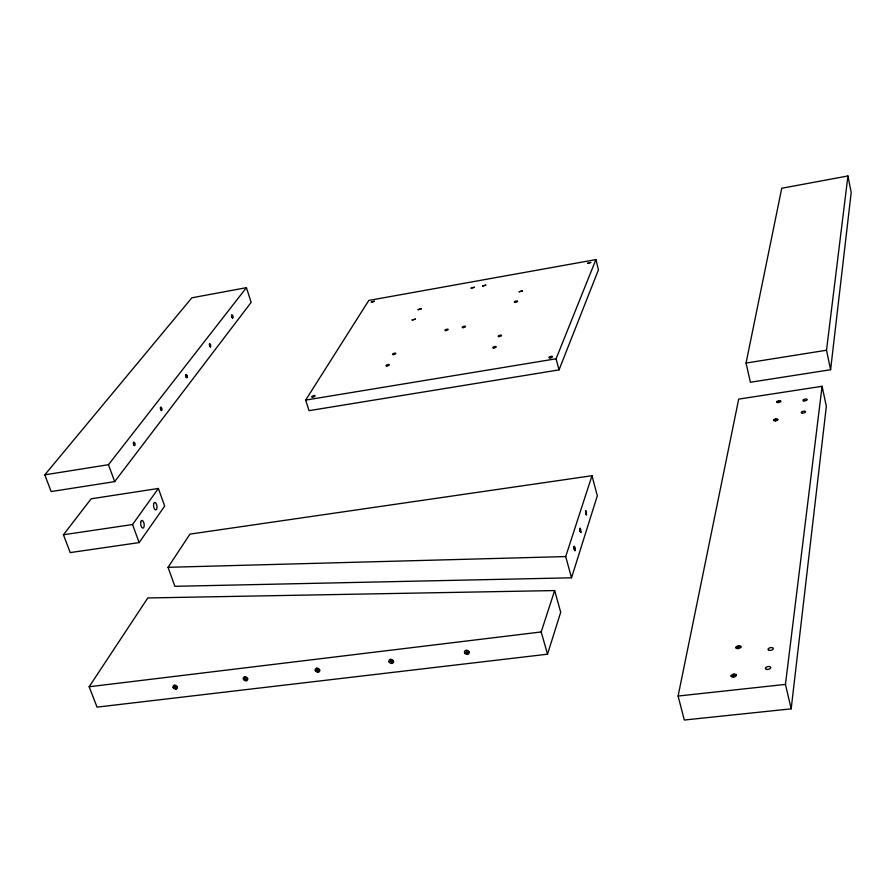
<?xml version="1.0" encoding="UTF-8"?>
<svg xmlns="http://www.w3.org/2000/svg" width="896" height="896" viewBox="0 0 896 896"><rect width="100%" height="100%" fill="white"/><g stroke="black" fill="none" stroke-linecap="round" stroke-linejoin="round"><path stroke-width="1.34" d="M791.179 708.848L826.347 406.347L822.091 386.288L738.696 399.123L678.093 696.046L684.298 720.026L791.179 708.848L785.456 684.398L822.091 386.288M830.603 369.723L851.2 192.494L847.93 175.974L781.738 188.261L746.054 363.059L750.411 382.256L830.603 369.723L826.515 350.235L847.93 175.974M733.499 677.04L733.97 674.15M738.158 648.592L738.618 645.837M775.51 420.851L775.813 419.003M778.512 402.539L778.814 400.747M586.522 514.707L585.738 510.63L585.682 513.834L586.421 514.909L585.502 510.888M580.922 532.302L580.115 528.17L580.059 531.44L580.81 532.515L579.88 528.438M547.523 654.203L560.706 612.248L554.646 590.565L147.806 597.957L89.152 686.762L97.037 707.134L547.523 654.203L541.195 631.96L554.646 590.565M571.525 577.808L597.307 495.824L591.987 475.709L189.963 534.117L168.045 567.314L174.888 586.309L571.525 577.808L565.701 556.573L591.987 475.709M574.246 549.595L574.47 546.347A2.262 0.56 82.1 0 0 573.978 547.893L574.728 550.659A2.262 0.56 82.1 0 0 575.232 549.102L574.952 547.4M580.059 531.44L580.742 529.312M585.682 513.834L586.342 511.773M559.037 369.891L598.472 269.774L595.907 259.605L368.805 300.44L305.659 400.098L309.042 410.67L559.037 369.891L556.091 358.781L595.907 259.605M139.138 542.595L164.685 506.094L158.39 488.454L91.157 498.803L63.426 534.778L70.202 552.597L139.138 542.595L132.541 524.518L158.39 488.454M114.666 481.622L251.171 302.344L246.422 287.672L191.867 297.808L44.8 474.846L51.139 491.557L114.666 481.622L108.483 464.699L246.422 287.672M133.526 444.685L134.714 443.139L134.154 442.266A1.747 0.773 80.6 0 0 133.314 443.363L134.098 445.547A1.747 0.773 80.6 0 0 134.938 444.45L134.714 443.139M160.552 409.595L161.661 408.15L161.134 407.299A1.691 0.717 80.2 0 0 160.339 408.318L161.09 410.446A1.691 0.717 80.2 0 0 161.874 409.427L161.661 408.15M185.83 376.779L186.872 375.424L186.368 374.584A1.635 0.672 79.9 0 0 185.629 375.536L186.334 377.619A1.635 0.672 79.9 0 0 187.074 376.656L186.872 375.424M209.53 346.002L210.504 344.736L210.022 343.918A1.59 0.627 79.6 0 0 209.339 344.814L210.011 346.83A1.59 0.627 79.6 0 0 210.706 345.934L210.504 344.736M231.795 317.106L232.714 315.907L232.254 315.101A1.534 0.594 79.4 0 0 231.605 315.941L232.254 317.912A1.534 0.594 79.4 0 0 232.904 317.072L232.714 315.907M305.659 400.098L556.091 358.781M44.8 474.846L108.483 464.699M746.054 363.059L826.515 350.235M776.574 401.957L780.752 401.318A2.139 0.851 -12.3 0 0 777.739 401.027A2.139 0.851 -12.3 0 0 777.493 402.573A2.139 0.851 -12.3 0 0 780.752 401.318M773.539 420.246L777.795 419.608A2.173 0.885 -12.3 0 0 774.726 419.283A2.173 0.885 -12.3 0 0 774.469 420.885A2.173 0.885 -12.3 0 0 777.795 419.608M63.426 534.778L132.541 524.518M89.152 686.762L541.195 631.96M173.152 687.422L177.318 686.918M243.365 679.034L247.632 678.53M315.291 670.454L319.659 669.928M388.998 661.651L393.478 661.114M464.542 652.635L469.134 652.086M735.806 647.506L740.97 646.912A2.632 1.322 -12.3 0 0 737.296 646.162A2.632 1.322 -12.3 0 0 736.904 648.558A2.632 1.322 -12.3 0 0 740.97 646.912M731.091 675.886L736.378 675.304A2.699 1.389 -12.3 0 0 732.614 674.486A2.699 1.389 -12.3 0 0 732.211 676.995A2.699 1.389 -12.3 0 0 736.378 675.304M678.093 696.046L785.456 684.398M168.045 567.314L565.701 556.573M174.518 685.227L175.952 689.114M133.571 442.366L134.68 445.458M244.81 676.816L246.198 680.747M160.586 407.366L161.638 410.379M185.853 374.629L186.85 377.563M209.541 343.941L210.504 346.797M316.803 668.192L318.147 672.19M231.795 315.112L232.714 317.901M390.589 659.355L391.877 663.41M466.222 650.306L467.466 654.416M574.067 546.549L575.131 550.458M590.733 262.45L587.496 263.323L590.733 262.45M522.446 290.898L519.187 291.771L522.446 290.898M485.8 285.163L482.619 286.026L485.8 285.163M474.32 287.258L471.139 288.109L474.32 287.258M421.277 308.795L418.085 309.646L421.277 308.795M415.386 319.122L412.16 319.984L415.386 319.122M374.416 301.28L371.314 302.12L374.416 301.28M445.76 330.624A1.725 0.582 -16.1 0 0 448.19 329.448A1.725 0.582 -16.1 0 0 445.637 329.616A1.725 0.582 -16.1 0 0 445.76 330.624M463.098 327.622A1.725 0.582 -15.9 0 0 465.528 326.446A1.725 0.582 -15.9 0 0 462.952 326.626A1.725 0.582 -15.9 0 0 463.098 327.622M493.73 347.995A1.792 0.627 -15.6 0 0 496.227 346.763A1.792 0.627 -15.6 0 0 493.528 346.92A1.792 0.627 -15.6 0 0 493.73 347.995M515.245 302.344A1.702 0.571 -15.4 0 0 517.608 301.19A1.702 0.571 -15.4 0 0 515.032 301.381A1.702 0.571 -15.4 0 0 515.245 302.344M549.942 357.907A1.848 0.672 -15 0 0 552.485 356.63A1.848 0.672 -15 0 0 549.651 356.787A1.848 0.672 -15 0 0 549.942 357.907M499.083 336.627A1.77 0.616 -15.6 0 0 501.547 335.418A1.77 0.616 -15.6 0 0 498.882 335.586A1.77 0.616 -15.6 0 0 499.083 336.627M393.344 354.614A1.736 0.594 -16.6 0 0 395.819 353.416A1.736 0.594 -16.6 0 0 393.288 353.562A1.736 0.594 -16.6 0 0 393.344 354.614M386.826 366.005A1.758 0.605 -16.7 0 0 389.334 364.784A1.758 0.605 -16.7 0 0 386.781 364.918A1.758 0.605 -16.7 0 0 386.826 366.005M312.536 397.141A1.781 0.616 -17.5 0 0 315.112 395.898A1.781 0.616 -17.5 0 0 312.581 396.01A1.781 0.616 -17.5 0 0 312.536 397.141M153.608 504.157A3.819 1.669 81.5 0 0 155.68 509.925A3.819 1.669 81.5 0 0 156.531 504.347A3.819 1.669 81.5 0 0 153.608 504.157M140.717 522.29A3.875 1.714 81.8 0 0 142.834 528.125A3.875 1.714 81.8 0 0 143.73 522.435A3.875 1.714 81.8 0 0 140.717 522.29M315.538 670.958A2.363 1.915 26.3 0 0 319.502 671.418A2.363 1.915 26.3 0 0 317.397 668.192A2.363 1.915 26.3 0 0 315.538 670.958M243.622 679.538A2.341 1.87 28.2 0 0 247.498 679.997A2.341 1.87 28.2 0 0 245.381 676.816A2.341 1.87 28.2 0 0 243.622 679.538M389.234 662.166A2.397 1.96 24.2 0 0 393.277 662.626A2.397 1.96 24.2 0 0 391.194 659.355A2.397 1.96 24.2 0 0 389.234 662.166M173.41 687.904A2.318 1.826 29.9 0 0 177.218 688.363A2.318 1.826 29.9 0 0 175.09 685.227A2.318 1.826 29.9 0 0 173.41 687.904M464.778 653.15A2.43 2.005 21.7 0 0 468.899 653.621A2.43 2.005 21.7 0 0 466.838 650.306A2.43 2.005 21.7 0 0 464.778 653.15M769.205 650.362A2.688 1.355 -11.7 0 0 773.326 648.693A2.688 1.355 -11.7 0 0 769.541 647.931A2.688 1.355 -11.7 0 0 769.205 650.362M803.902 400.904A2.173 0.862 -11.9 0 0 807.206 399.638A2.173 0.862 -11.9 0 0 804.115 399.347A2.173 0.862 -11.9 0 0 803.902 400.904M766.517 669.379A2.722 1.4 -11.7 0 0 770.739 667.71A2.722 1.4 -11.7 0 0 766.954 666.859A2.722 1.4 -11.7 0 0 766.517 669.379M802.211 413.101A2.195 0.885 -11.9 0 0 805.549 411.813A2.195 0.885 -11.9 0 0 802.424 411.499A2.195 0.885 -11.9 0 0 802.211 413.101"/></g></svg>
